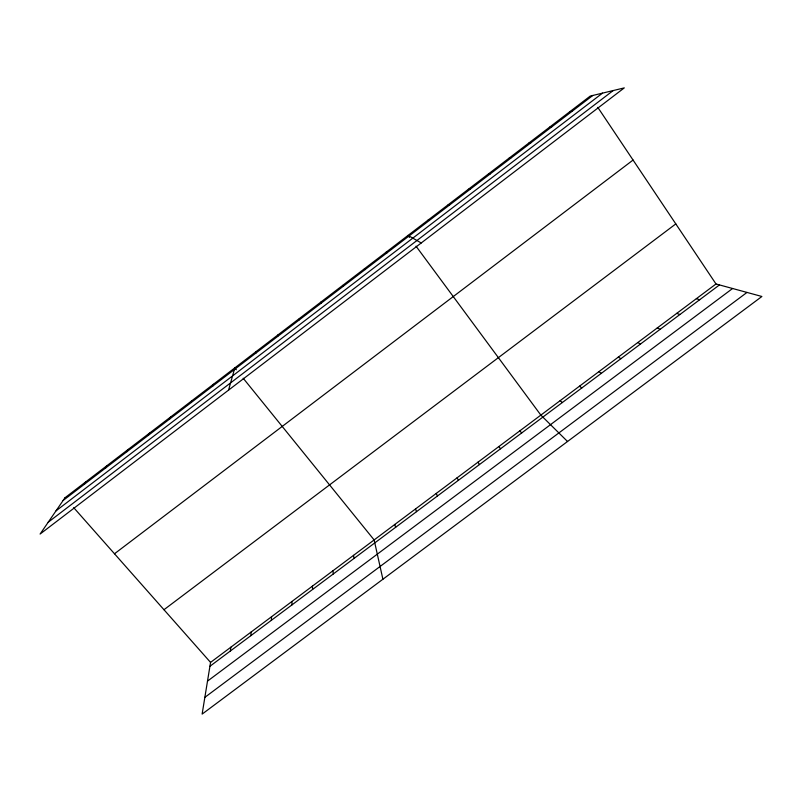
<?xml version="1.0" encoding="UTF-8"?>
<svg xmlns="http://www.w3.org/2000/svg" width="802" height="802" viewBox="0 0 802 802"><rect width="100%" height="100%" fill="white"/><g stroke="black" fill="none" stroke-linecap="round" stroke-linejoin="round"><path stroke-width="1.2" d="M271.377 620.307L271.537 616.748M277.692 336.419L277.803 335.025M250.846 635.675L251.156 631.996M230.354 651.003L230.836 647.224M716.006 283.978L210.555 662.402L202.124 714.111L761.9 296.489L716.006 283.978L597.801 107.368M255.988 353.01L256.279 351.476M228.55 390.123L234.816 367.897L236.339 369.772M212.751 386.073L213.402 384.268M191.217 402.544L192.039 400.609M169.733 418.975L170.736 416.9M148.3 435.356L149.473 433.16M126.927 451.706L128.28 449.371M105.603 468.007L107.127 465.541M84.33 484.278L86.025 481.681M63.107 500.498L592.798 95.468M56 510.874L602.513 93.132M48.19 522.252L613.199 90.556M114.496 553.771L633.069 160.049M163.969 609.721L675.805 223.908M209.913 666.302L719.464 284.921M207.497 681.129L732.597 288.499M204.861 697.349L746.993 292.429M569.821 111.709L572.197 111.227M549.44 127.297L551.636 126.947M529.099 142.846L531.124 142.636M508.809 158.365L510.653 158.275M488.568 173.844L490.243 173.894M468.378 189.282L469.872 189.462M448.228 204.69L449.551 205.001M696.377 298.675L699.665 299.737M676.778 313.341L679.916 314.524M428.118 220.069L429.281 220.51M657.239 327.978L660.206 329.271M637.73 342.574L640.537 343.988M421.22 242.976L408.068 235.407L409.511 237.372M618.272 357.151L620.918 358.674M598.853 371.687L601.34 373.331M579.475 386.193L581.801 387.957M560.147 400.669L562.312 402.544M386.223 252.109L387.025 252.82M567.535 441.501L540.849 415.115L416.037 246.194M73.714 507.656L210.555 662.402M519.836 430.844L521.681 432.96M243.176 378.223L374.133 539.936L382.905 579.244M498.874 446.544L500.538 448.779M364.429 268.78L365.04 269.622M477.962 462.203L479.456 464.558M457.09 477.822L458.423 480.298M436.278 493.4L437.441 496.007M342.695 285.402L343.126 286.384M415.516 508.949L416.509 511.676M394.795 524.458L395.627 527.305M321.011 301.983L321.261 303.106M353.512 555.365L354.013 558.453M332.95 570.763L333.281 573.971M299.377 318.524L299.447 319.787M312.429 586.132L312.6 589.45M291.958 601.46L291.958 604.898M64.982 497.771L40.1 534.052L624.287 87.889L590.252 96.08L64.982 497.771"/></g></svg>
